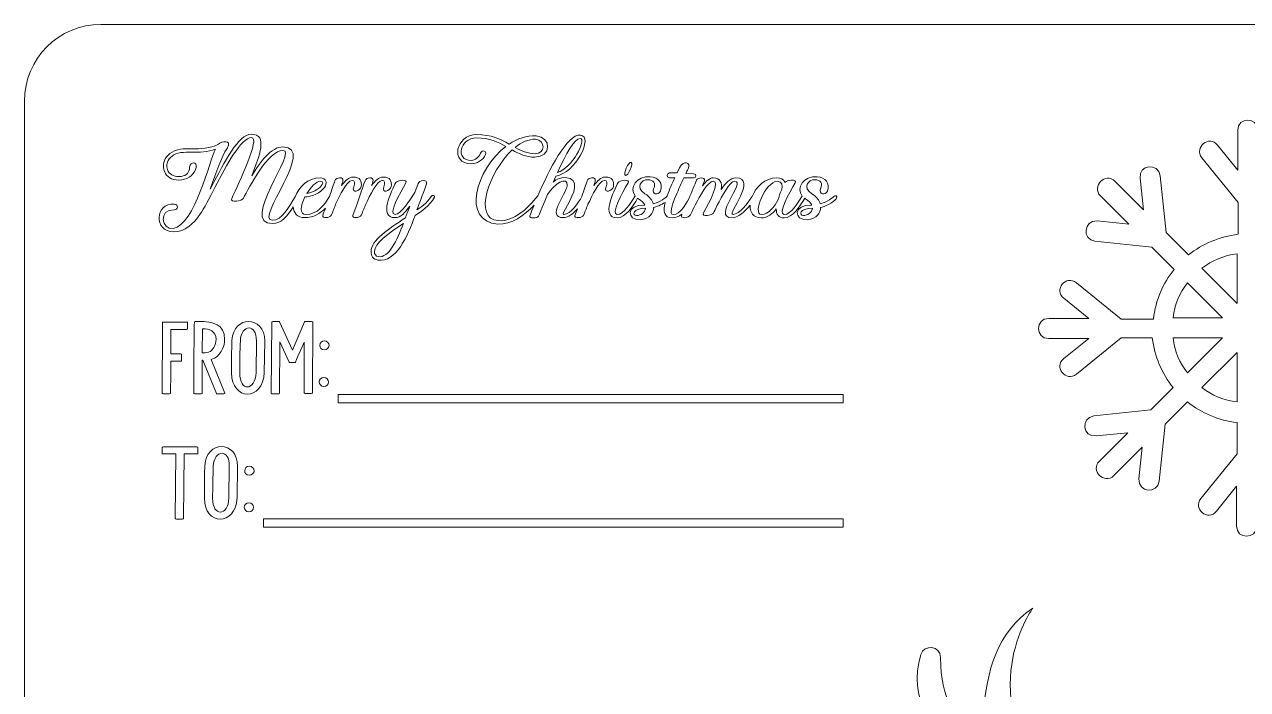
# Model space of a CAD drawing. Header units: inches. Extents: x 21 to 224, y 286 to 439.
# Drawn here: x 21.2 to 122.7, y 383.6 to 438.9 of the extents above; entities that cross this region are included whole.
import ezdxf

# ---------------------------------------------------------------- set-up
doc = ezdxf.new("R2010")
doc.units = ezdxf.units.IN
doc.header["$MEASUREMENT"] = 0
doc.layers.add('_U+0421_U+043B_U+043E_U+0439 1', color=7, linetype='Continuous')

# ---------------------------------------------------------------- blocks, each defined once
blk = doc.blocks.new('block 4')
at = {"layer": '_U+0421_U+043B_U+043E_U+0439 1', "color": 7, "lineweight": 5, "true_color": 0xffffff}
for points, knots in [([(33.55, 421.63), (34.5, 421.63), (35.21, 422.32), (35.72, 423.06), (36.09, 423.59), (36.51, 424.41), (36.97, 425.3), (37.97, 427.21), (39.12, 429.41), (40.02, 429.46), (40.76, 429.48), (38.99, 425.73), (38.38, 424.4), (38.21, 424.04), (39.24, 424.19), (39.35, 424.42), (39.78, 425.32), (41.43, 428.4), (42.63, 428.4), (43.89, 428.4), (38.97, 422.31), (41.76, 422.31), (42.49, 422.31), (43.03, 422.97), (43.48, 423.7), (43.51, 423.2), (43.8, 422.81), (44.44, 422.81), (45.17, 422.81), (45.73, 423.15), (46.15, 423.61), (46.07, 423.38), (45.99, 423.16), (45.93, 423), (45.82, 422.73), (46.53, 422.75), (46.65, 423.03), (46.8, 423.39), (46.9, 423.64), (47, 423.92), (47.35, 424.67), (47.91, 425.86), (48.36, 425.9), (48.62, 425.91), (48.62, 425.69), (48.5, 425.38), (48.3, 424.78), (49.04, 425.01), (49.12, 425.41), (49.19, 425.79), (49.06, 426.22), (48.44, 426.18), (48.09, 426.16), (47.77, 425.86), (47.5, 425.47), (47.53, 425.61), (47.58, 425.75), (47.61, 425.92), (47.67, 426.2), (47.04, 426.17), (46.94, 425.88), (46.85, 425.59), (46.67, 425.09), (46.49, 424.57), (46.1, 423.88), (45.45, 423.06), (44.54, 423.06), (43.98, 423.06), (44.09, 423.81), (44.45, 424.53), (44.94, 424.49), (45.8, 424.92), (46.08, 425.32), (46.32, 425.67), (46.24, 426.12), (45.71, 426.12), (44.71, 426.12), (43.95, 425.35), (43.63, 424.55), (43.17, 423.71), (42.54, 422.59), (41.75, 422.59), (40.22, 422.59), (45.46, 428.69), (42.62, 428.69), (41.68, 428.69), (40.73, 427.46), (40.05, 426.27), (40.64, 427.91), (41.42, 429.74), (40.01, 429.74), (38.92, 429.74), (37.76, 427.41), (36.73, 425.43), (36.73, 425.43), (36.59, 425.17), (36.59, 425.17), (37.14, 426.74), (37.45, 427.7), (38.01, 428.61), (38.44, 429.3), (37.5, 429.16), (37.27, 428.91), (36.54, 428.53), (35.78, 428.53), (35.1, 428.53), (34.75, 428.53), (34.42, 428.53), (34.13, 428.49), (33.39, 428.38), (32.95, 427.98), (32.78, 427.52), (32.72, 427.34), (32.7, 427.16), (32.71, 426.98), (32.72, 426.8), (32.78, 426.63), (32.87, 426.48), (33.1, 426.11), (33.56, 425.86), (34.23, 425.95), (34.8, 426.04), (35.31, 426.43), (35.42, 426.98), (35.52, 427.45), (34.95, 427.53), (34.88, 426.99), (34.85, 426.58), (34.63, 426.29), (34.2, 426.24), (33.66, 426.16), (33.29, 426.35), (33.11, 426.64), (33.04, 426.75), (33.01, 426.88), (32.99, 427.02), (32.98, 427.16), (33, 427.3), (33.05, 427.43), (33.18, 427.79), (33.54, 428.12), (34.15, 428.21), (34.43, 428.25), (34.75, 428.24), (35.08, 428.24), (35.69, 428.24), (36.36, 428.24), (37.02, 428.49), (36.54, 427.6), (35.32, 422.2), (33.5, 421.92), (32.53, 421.76), (32.28, 423.55), (33.59, 423.46), (33.92, 423.44), (33.98, 423.91), (33.62, 423.94), (31.96, 424.07), (31.89, 421.63), (33.55, 421.63)], [0, 0, 0, 0, 1, 1, 1, 2, 2, 2, 3, 3, 3, 4, 4, 4, 5, 5, 5, 6, 6, 6, 7, 7, 7, 8, 8, 8, 9, 9, 9, 10, 10, 10, 11, 11, 11, 12, 12, 12, 13, 13, 13, 14, 14, 14, 15, 15, 15, 16, 16, 16, 17, 17, 17, 18, 18, 18, 19, 19, 19, 20, 20, 20, 21, 21, 21, 22, 22, 22, 23, 23, 23, 24, 24, 24, 25, 25, 25, 26, 26, 26, 27, 27, 27, 28, 28, 28, 29, 29, 29, 30, 30, 30, 31, 31, 31, 32, 32, 32, 33, 33, 33, 34, 34, 34, 35, 35, 35, 36, 36, 36, 37, 37, 37, 38, 38, 38, 39, 39, 39, 40, 40, 40, 41, 41, 41, 42, 42, 42, 43, 43, 43, 44, 44, 44, 45, 45, 45, 46, 46, 46, 47, 47, 47, 48, 48, 48, 49, 49, 49, 50, 50, 50, 51, 51, 51, 52, 52, 52, 53, 53, 53, 53]), ([(45.74, 425.83), (46.05, 425.83), (45.93, 425.57), (45.81, 425.44), (45.57, 425.14), (44.99, 424.87), (44.61, 424.82), (44.94, 425.37), (45.39, 425.83), (45.74, 425.83)], [0, 0, 0, 0, 1, 1, 1, 2, 2, 2, 3, 3, 3, 3])]:
    blk.add_open_spline(points, degree=3, knots=knots, dxfattribs=at)
blk = doc.blocks.new('block 5')
at = {"layer": '_U+0421_U+043B_U+043E_U+0439 1', "color": 7, "lineweight": 5, "true_color": 0xffffff}
for points, knots in [([(51.93, 422.81), (52.41, 422.81), (52.75, 423.23), (53.15, 423.75), (53, 423.36), (52.87, 423), (52.8, 422.8), (51.39, 421.86), (49.93, 420.93), (49.94, 419.98), (49.94, 419.64), (50.1, 419.35), (50.51, 419.29), (52, 419.04), (52.98, 421.25), (53.59, 422.99), (54.12, 423.36), (54.8, 423.75), (55.2, 424.5), (55.28, 424.65), (55.03, 424.73), (54.93, 424.58), (54.58, 424), (54.03, 423.66), (53.75, 423.45), (53.88, 423.84), (54.45, 425.34), (54.54, 425.6), (54.69, 426.04), (53.92, 425.9), (53.84, 425.64), (53.84, 425.64), (53.57, 424.91), (53.57, 424.91), (53.17, 424.27), (52.43, 423.07), (51.93, 423.07), (51.35, 423.07), (52.34, 424.85), (52.83, 425.7), (53.04, 426.05), (52.09, 425.9), (52, 425.73), (51.65, 425.01), (50.53, 422.81), (51.93, 422.81)], [0, 0, 0, 0, 1, 1, 1, 2, 2, 2, 3, 3, 3, 4, 4, 4, 5, 5, 5, 6, 6, 6, 7, 7, 7, 8, 8, 8, 9, 9, 9, 10, 10, 10, 11, 11, 11, 12, 12, 12, 13, 13, 13, 14, 14, 14, 15, 15, 15, 15]), ([(50.56, 419.57), (50.31, 419.61), (50.22, 419.79), (50.22, 419.99), (50.22, 420.68), (51.39, 421.5), (52.63, 422.32), (52.1, 420.91), (51.38, 419.44), (50.56, 419.57)], [0, 0, 0, 0, 1, 1, 1, 2, 2, 2, 3, 3, 3, 3])]:
    blk.add_open_spline(points, degree=3, knots=knots, dxfattribs=at)
blk = doc.blocks.new('block 6')
at = {"layer": '_U+0421_U+043B_U+043E_U+0439 1', "color": 7, "lineweight": 5, "true_color": 0xffffff}
for points, knots in [([(58.25, 427.28), (58.72, 427.28), (59.25, 427.59), (59.45, 428.05), (59.58, 428.37), (59.14, 428.48), (59.02, 428.16), (58.9, 427.83), (58.61, 427.56), (58.26, 427.56), (56.91, 427.56), (57.28, 429.43), (58.7, 429.43), (59.75, 429.43), (60.49, 429.1), (61.14, 428.73), (58.64, 426.83), (57.42, 422.47), (60.46, 422.28), (61.63, 422.21), (62.65, 422.97), (63.47, 423.85), (63.32, 423.49), (63.21, 423.18), (63.13, 422.96), (63.04, 422.7), (63.77, 422.77), (63.85, 422.94), (64, 423.29), (64.27, 423.97), (64.6, 424.74), (65.04, 425.56), (66.32, 426.35), (66.22, 425.48), (66.12, 424.68), (64.44, 422.81), (65.91, 422.81), (66.32, 422.81), (66.74, 423.15), (67.07, 423.55), (67, 423.34), (66.93, 423.15), (66.87, 423), (66.77, 422.73), (67.48, 422.75), (67.6, 423.03), (67.74, 423.39), (67.84, 423.64), (67.95, 423.92), (68.3, 424.67), (68.86, 425.86), (69.31, 425.9), (69.56, 425.91), (69.56, 425.69), (69.45, 425.38), (69.24, 424.78), (69.98, 425.01), (70.06, 425.41), (70.13, 425.79), (70, 426.22), (69.38, 426.18), (69.03, 426.16), (68.71, 425.86), (68.44, 425.47), (68.48, 425.61), (68.53, 425.75), (68.56, 425.92), (68.62, 426.2), (67.98, 426.17), (67.89, 425.88), (67.79, 425.59), (67.62, 425.09), (67.44, 424.57), (67.15, 424.05), (66.51, 423.07), (65.95, 423.07), (65.65, 423.07), (66.75, 424.41), (66.84, 425.32), (66.96, 426.32), (65.57, 426.33), (65.05, 425.76), (65.05, 425.76), (65.27, 426.26), (65.27, 426.26), (66.91, 426.48), (68.44, 429.57), (67.33, 429.67), (66.23, 429.77), (64.69, 426.73), (63.79, 424.61), (63.78, 424.61), (63.78, 424.61), (63.78, 424.61), (62.95, 423.6), (61.83, 422.48), (60.5, 422.56), (58.39, 422.69), (59.71, 426.64), (61.66, 428.43), (62.24, 428.11), (62.8, 427.83), (63.55, 427.83), (64.89, 427.83), (64.98, 429.51), (63.64, 429.6), (62.85, 429.64), (62.08, 429.38), (61.4, 428.92), (60.69, 429.32), (59.9, 429.71), (58.73, 429.71), (56.94, 429.71), (56.49, 427.28), (58.25, 427.28)], [0, 0, 0, 0, 1, 1, 1, 2, 2, 2, 3, 3, 3, 4, 4, 4, 5, 5, 5, 6, 6, 6, 7, 7, 7, 8, 8, 8, 9, 9, 9, 10, 10, 10, 11, 11, 11, 12, 12, 12, 13, 13, 13, 14, 14, 14, 15, 15, 15, 16, 16, 16, 17, 17, 17, 18, 18, 18, 19, 19, 19, 20, 20, 20, 21, 21, 21, 22, 22, 22, 23, 23, 23, 24, 24, 24, 25, 25, 25, 26, 26, 26, 27, 27, 27, 28, 28, 28, 29, 29, 29, 30, 30, 30, 31, 31, 31, 32, 32, 32, 33, 33, 33, 34, 34, 34, 35, 35, 35, 36, 36, 36, 37, 37, 37, 38, 38, 38, 38]), ([(63.59, 429.32), (64.44, 429.25), (64.43, 428.12), (63.57, 428.12), (62.93, 428.12), (62.42, 428.35), (61.9, 428.64), (62.44, 429.08), (63.03, 429.34), (63.59, 429.32)], [0, 0, 0, 0, 1, 1, 1, 2, 2, 2, 3, 3, 3, 3]), ([(67.3, 429.39), (67.88, 429.33), (66.64, 426.87), (65.41, 426.57), (66.1, 428.06), (66.86, 429.42), (67.3, 429.39)], [0, 0, 0, 0, 1, 1, 1, 2, 2, 2, 2])]:
    blk.add_open_spline(points, degree=3, knots=knots, dxfattribs=at)
blk = doc.blocks.new('block 7')
at = {"layer": '_U+0421_U+043B_U+043E_U+0439 1', "color": 7, "lineweight": 5, "true_color": 0xffffff}
for points, knots in [([(70.38, 422.79), (71.04, 422.79), (71.69, 423.73), (72.07, 424.42), (72.09, 424.4), (72.11, 424.39), (72.14, 424.37), (72.42, 424.2), (72.59, 424.02), (72.67, 423.86), (71.06, 423.91), (71.18, 422.56), (72.28, 422.64), (73.13, 422.69), (73.37, 423.23), (73.4, 423.66), (73.61, 423.7), (74.03, 423.86), (74.35, 424.08), (74.17, 423.36), (74.25, 422.79), (74.94, 422.79), (75.24, 422.79), (75.5, 422.91), (75.74, 423.09), (75.73, 423.08), (75.73, 423.07), (75.73, 423.07), (75.54, 422.67), (76.32, 422.77), (76.45, 423.04), (76.61, 423.36), (76.73, 423.62), (76.85, 423.86), (77.24, 424.58), (77.88, 425.83), (78.35, 425.83), (78.93, 425.83), (78.04, 424.06), (77.54, 423.21), (77.33, 422.85), (78.28, 423), (78.37, 423.18), (78.45, 423.34), (78.57, 423.58), (78.68, 423.84), (79.09, 424.56), (79.67, 425.83), (80.14, 425.83), (81.11, 425.83), (78.19, 422.8), (79.91, 422.8), (80.4, 422.8), (80.98, 423.31), (81.41, 423.85), (81.39, 423.26), (81.67, 422.79), (82.34, 422.79), (82.85, 422.79), (83.28, 423.14), (83.58, 423.53), (83.58, 423.1), (83.75, 422.79), (84.25, 422.79), (84.91, 422.79), (85.55, 423.73), (85.94, 424.42), (85.96, 424.4), (85.98, 424.39), (86, 424.37), (86.28, 424.2), (86.45, 424.02), (86.53, 423.86), (84.93, 423.91), (85.05, 422.56), (86.14, 422.64), (87, 422.69), (87.24, 423.23), (87.26, 423.66), (87.56, 423.72), (88.3, 424.03), (88.56, 424.38), (88.73, 424.63), (88.45, 424.7), (88.36, 424.58), (88.19, 424.35), (87.46, 423.98), (87.23, 423.95), (87.14, 424.24), (86.97, 424.54), (86.53, 424.8), (85.7, 425.31), (86.26, 425.98), (86.79, 425.96), (87.27, 425.96), (87.47, 425.67), (87.26, 425.2), (87.07, 424.79), (87.66, 424.6), (87.83, 425.02), (88.08, 425.7), (87.65, 426.15), (86.98, 426.21), (85.86, 426.32), (85.19, 425.27), (85.73, 424.6), (85.72, 424.6), (85.72, 424.59), (85.71, 424.58), (85.36, 424.02), (84.8, 423.07), (84.25, 423.07), (83.66, 423.07), (84.66, 424.87), (85.16, 425.71), (85.36, 426.05), (84.4, 425.9), (84.33, 425.76), (84.33, 425.76), (84.31, 425.7), (84.31, 425.7), (84.2, 426), (83.95, 426.12), (83.64, 426.12), (82.63, 426.12), (81.88, 425.36), (81.57, 424.56), (81.21, 424), (80.53, 423.08), (79.99, 423.08), (79.48, 423.08), (82.06, 426.12), (80.23, 426.12), (79.79, 426.12), (79.37, 425.68), (79.02, 425.15), (79.09, 425.69), (78.95, 426.12), (78.35, 426.12), (78.07, 426.12), (77.76, 425.83), (77.47, 425.45), (77.47, 425.45), (77.61, 425.86), (77.61, 425.86), (77.74, 426.2), (77.06, 426.17), (76.96, 425.91), (76.83, 425.58), (76.57, 424.98), (76.31, 424.38), (76.06, 423.88), (75.6, 423.07), (75.02, 423.07), (74.68, 423.07), (74.91, 423.83), (75.27, 424.67), (75.48, 425.18), (75.68, 425.62), (75.91, 426.13), (75.91, 426.13), (76.7, 426.13), (76.7, 426.13), (76.98, 426.04), (77, 426.45), (76.7, 426.45), (76.7, 426.45), (76.08, 426.49), (76.08, 426.49), (76.21, 426.77), (76.24, 426.81), (76.26, 426.86), (76.54, 427.41), (75.9, 427.65), (75.54, 426.94), (75.54, 426.94), (75.36, 426.54), (75.36, 426.54), (75.36, 426.54), (75.35, 426.53), (75.35, 426.53), (75.35, 426.53), (74.73, 426.52), (74.73, 426.52), (74.45, 426.52), (74.43, 426.13), (74.72, 426.13), (74.72, 426.13), (75.16, 426.13), (75.16, 426.13), (74.93, 425.64), (74.72, 425.17), (74.54, 424.67), (74.53, 424.64), (74.52, 424.62), (74.51, 424.59), (74.5, 424.59), (74.5, 424.58), (74.5, 424.58), (74.32, 424.35), (73.6, 423.98), (73.36, 423.95), (73.27, 424.24), (73.11, 424.54), (72.67, 424.8), (71.84, 425.31), (72.39, 425.98), (72.93, 425.96), (73.41, 425.96), (73.61, 425.67), (73.4, 425.2), (73.2, 424.79), (73.79, 424.6), (73.96, 425.02), (74.22, 425.7), (73.79, 426.15), (73.12, 426.21), (72, 426.32), (71.33, 425.27), (71.87, 424.61), (71.86, 424.6), (71.85, 424.59), (71.85, 424.58), (71.49, 424.02), (70.93, 423.07), (70.38, 423.07), (69.8, 423.07), (70.79, 424.85), (71.28, 425.7), (71.49, 426.05), (70.54, 425.9), (70.45, 425.73), (70.1, 425.01), (68.98, 422.79), (70.38, 422.79)], [0, 0, 0, 0, 1, 1, 1, 2, 2, 2, 3, 3, 3, 4, 4, 4, 5, 5, 5, 6, 6, 6, 7, 7, 7, 8, 8, 8, 9, 9, 9, 10, 10, 10, 11, 11, 11, 12, 12, 12, 13, 13, 13, 14, 14, 14, 15, 15, 15, 16, 16, 16, 17, 17, 17, 18, 18, 18, 19, 19, 19, 20, 20, 20, 21, 21, 21, 22, 22, 22, 23, 23, 23, 24, 24, 24, 25, 25, 25, 26, 26, 26, 27, 27, 27, 28, 28, 28, 29, 29, 29, 30, 30, 30, 31, 31, 31, 32, 32, 32, 33, 33, 33, 34, 34, 34, 35, 35, 35, 36, 36, 36, 37, 37, 37, 38, 38, 38, 39, 39, 39, 40, 40, 40, 41, 41, 41, 42, 42, 42, 43, 43, 43, 44, 44, 44, 45, 45, 45, 46, 46, 46, 47, 47, 47, 48, 48, 48, 49, 49, 49, 50, 50, 50, 51, 51, 51, 52, 52, 52, 53, 53, 53, 54, 54, 54, 55, 55, 55, 56, 56, 56, 57, 57, 57, 58, 58, 58, 59, 59, 59, 60, 60, 60, 61, 61, 61, 62, 62, 62, 63, 63, 63, 64, 64, 64, 65, 65, 65, 66, 66, 66, 67, 67, 67, 68, 68, 68, 69, 69, 69, 70, 70, 70, 71, 71, 71, 72, 72, 72, 73, 73, 73, 74, 74, 74, 75, 75, 75, 76, 76, 76, 77, 77, 77, 78, 78, 78, 78]), ([(83.67, 425.83), (84.1, 425.83), (84.1, 425.48), (84.03, 425.15), (83.92, 424.87), (83.8, 424.56), (83.71, 424.26), (83.46, 423.76), (82.96, 423.07), (82.34, 423.07), (81.57, 423.07), (82.69, 425.83), (83.67, 425.83)], [0, 0, 0, 0, 1, 1, 1, 2, 2, 2, 3, 3, 3, 4, 4, 4, 4]), ([(72.73, 423.59), (72.67, 423.22), (72.33, 422.99), (71.97, 422.99), (71.62, 422.99), (71.62, 423.59), (72.73, 423.59)], [0, 0, 0, 0, 1, 1, 1, 2, 2, 2, 2]), ([(86.59, 423.59), (86.53, 423.22), (86.19, 422.99), (85.83, 422.99), (85.48, 422.99), (85.48, 423.59), (86.59, 423.59)], [0, 0, 0, 0, 1, 1, 1, 2, 2, 2, 2])]:
    blk.add_open_spline(points, degree=3, knots=knots, dxfattribs=at)
blk = doc.blocks.new('block 8')
at = {"layer": '_U+0421_U+043B_U+043E_U+0439 1', "color": 7, "lineweight": 5, "true_color": 0xffffff}
for points, knots in [([(37.18, 408.18), (37.18, 408.18), (37.73, 408.18), (37.73, 408.18), (37.8, 408.18), (37.83, 408.21), (37.81, 408.24), (37.81, 408.24), (36.68, 411.04), (36.68, 411.04), (37.39, 411.25), (37.78, 411.99), (37.78, 412.7), (37.78, 413.97), (36.8, 414.19), (35.69, 414.19), (35.6, 414.19), (35.47, 414.19), (35.35, 414.18), (35.31, 414.18), (35.27, 414.16), (35.27, 414.13), (35.25, 412.95), (35.23, 412.09), (35.23, 408.23), (35.23, 408.2), (35.26, 408.18), (35.32, 408.18), (35.32, 408.18), (35.84, 408.18), (35.84, 408.18), (35.89, 408.18), (35.92, 408.2), (35.92, 408.23), (35.92, 409.12), (35.93, 410.05), (35.93, 410.96), (35.93, 410.96), (35.98, 410.96), (35.98, 410.96), (35.98, 410.96), (37.1, 408.21), (37.1, 408.21), (37.11, 408.19), (37.15, 408.18), (37.18, 408.18)], [0, 0, 0, 0, 1, 1, 1, 2, 2, 2, 3, 3, 3, 4, 4, 4, 5, 5, 5, 6, 6, 6, 7, 7, 7, 8, 8, 8, 9, 9, 9, 10, 10, 10, 11, 11, 11, 12, 12, 12, 13, 13, 13, 14, 14, 14, 15, 15, 15, 15]), ([(35.92, 411.57), (35.92, 411.57), (35.95, 413.58), (35.95, 413.58), (36.52, 413.59), (37.08, 413.4), (37.08, 412.68), (37.08, 412.23), (36.8, 411.76), (36.45, 411.63), (36.27, 411.58), (36.09, 411.57), (35.92, 411.57)], [0, 0, 0, 0, 1, 1, 1, 2, 2, 2, 3, 3, 3, 4, 4, 4, 4])]:
    blk.add_open_spline(points, degree=3, knots=knots, dxfattribs=at)
blk = doc.blocks.new('block 9')
at = {"layer": '_U+0421_U+043B_U+043E_U+0439 1', "color": 7, "lineweight": 5, "true_color": 0xffffff}
for points, knots in [([(41.11, 412.55), (41.13, 413.64), (40.45, 414.19), (39.77, 414.19), (39.12, 414.19), (38.45, 413.67), (38.39, 412.62), (38.37, 412.05), (38.36, 411.35), (38.36, 410.69), (38.36, 410.69), (38.36, 409.91), (38.36, 409.91), (38.35, 408.77), (39, 408.16), (39.67, 408.16), (40.34, 408.16), (41.02, 408.75), (41.08, 409.94), (41.08, 409.94), (41.11, 412.55), (41.11, 412.55)], [0, 0, 0, 0, 1, 1, 1, 2, 2, 2, 3, 3, 3, 4, 4, 4, 5, 5, 5, 6, 6, 6, 7, 7, 7, 7]), ([(40.39, 409.94), (40.37, 409.17), (40.02, 408.75), (39.67, 408.75), (39.35, 408.75), (39.04, 409.12), (39.04, 409.91), (39.04, 410.69), (39.05, 411.79), (39.09, 412.58), (39.12, 413.26), (39.47, 413.65), (39.82, 413.65), (40.13, 413.65), (40.43, 413.31), (40.42, 412.58), (40.42, 412.58), (40.39, 409.94), (40.39, 409.94)], [0, 0, 0, 0, 1, 1, 1, 2, 2, 2, 3, 3, 3, 4, 4, 4, 5, 5, 5, 6, 6, 6, 6])]:
    blk.add_open_spline(points, degree=3, knots=knots, dxfattribs=at)
blk = doc.blocks.new('block 10')
at = {"layer": '_U+0421_U+043B_U+043E_U+0439 1', "color": 7, "lineweight": 5, "true_color": 0xffffff}
for points, knots in [([(37.52, 403.79), (36.87, 403.79), (36.2, 403.27), (36.14, 402.21), (36.12, 401.64), (36.11, 400.94), (36.11, 400.29), (36.11, 400.29), (36.11, 399.5), (36.11, 399.5), (36.1, 398.36), (36.75, 397.76), (37.42, 397.76), (38.09, 397.76), (38.77, 398.35), (38.83, 399.53), (38.83, 399.53), (38.86, 402.15), (38.86, 402.15), (38.88, 403.23), (38.2, 403.79), (37.52, 403.79)], [0, 0, 0, 0, 1, 1, 1, 2, 2, 2, 3, 3, 3, 4, 4, 4, 5, 5, 5, 6, 6, 6, 7, 7, 7, 7]), ([(38.14, 399.53), (38.12, 398.76), (37.77, 398.35), (37.42, 398.35), (37.1, 398.35), (36.79, 398.72), (36.79, 399.5), (36.79, 400.28), (36.81, 401.38), (36.84, 402.17), (36.87, 402.85), (37.22, 403.24), (37.57, 403.24), (37.88, 403.24), (38.18, 402.91), (38.17, 402.17), (38.17, 402.17), (38.14, 399.53), (38.14, 399.53)], [0, 0, 0, 0, 1, 1, 1, 2, 2, 2, 3, 3, 3, 4, 4, 4, 5, 5, 5, 6, 6, 6, 6])]:
    blk.add_open_spline(points, degree=3, knots=knots, dxfattribs=at)
blk = doc.blocks.new('block 11')
at = {"layer": '_U+0421_U+043B_U+043E_U+0439 1', "color": 7, "lineweight": 5, "true_color": 0xffffff}
for points, knots in [([(139.15, 414.49), (139.15, 414.49), (135.82, 414.49), (135.82, 414.49), (135.82, 414.49), (137.9, 416.15), (137.9, 416.15), (138.78, 416.85), (137.71, 418.14), (136.83, 417.45), (136.83, 417.45), (133.13, 414.44), (133.13, 414.44), (133.13, 414.44), (130.54, 414.44), (130.54, 414.44), (130.35, 416.01), (129.75, 417.4), (128.83, 418.56), (128.83, 418.56), (130.68, 420.41), (130.68, 420.41), (130.68, 420.41), (135.4, 420.92), (135.4, 420.92), (136.51, 421.06), (136.32, 422.73), (135.21, 422.59), (135.21, 422.59), (132.58, 422.31), (132.58, 422.31), (132.58, 422.31), (134.94, 424.67), (134.94, 424.67), (135.72, 425.46), (134.52, 426.66), (133.73, 425.87), (133.73, 425.87), (131.37, 423.51), (131.37, 423.51), (131.37, 423.51), (131.65, 426.15), (131.65, 426.15), (131.74, 427.26), (130.08, 427.45), (129.98, 426.34), (129.98, 426.34), (129.48, 421.61), (129.48, 421.61), (129.48, 421.61), (127.62, 419.76), (127.62, 419.76), (126.47, 420.69), (125.03, 421.29), (123.5, 421.48), (123.5, 421.48), (123.5, 424.07), (123.5, 424.07), (123.5, 424.07), (126.51, 427.77), (126.51, 427.77), (127.21, 428.65), (125.91, 429.71), (125.22, 428.83), (125.22, 428.83), (123.55, 426.75), (123.55, 426.75), (123.55, 426.75), (123.55, 430.08), (123.55, 430.08), (123.55, 431.19), (121.89, 431.19), (121.89, 430.08), (121.89, 430.08), (121.89, 426.75), (121.89, 426.75), (121.89, 426.75), (120.22, 428.83), (120.22, 428.83), (119.52, 429.71), (118.23, 428.65), (118.92, 427.77), (118.92, 427.77), (121.93, 424.07), (121.93, 424.07), (121.93, 424.07), (121.93, 421.43), (121.93, 421.43), (120.4, 421.24), (118.97, 420.64), (117.81, 419.72), (117.81, 419.72), (115.96, 421.57), (115.96, 421.57), (115.96, 421.57), (115.45, 426.29), (115.45, 426.29), (115.31, 427.4), (113.65, 427.21), (113.79, 426.1), (113.79, 426.1), (114.06, 423.47), (114.06, 423.47), (114.06, 423.47), (111.7, 425.83), (111.7, 425.83), (110.92, 426.61), (109.71, 425.41), (110.5, 424.62), (110.5, 424.62), (112.86, 422.26), (112.86, 422.26), (112.86, 422.26), (110.22, 422.54), (110.22, 422.54), (109.11, 422.63), (108.93, 420.97), (110.04, 420.87), (110.04, 420.87), (114.76, 420.37), (114.76, 420.37), (114.76, 420.37), (116.61, 418.51), (116.61, 418.51), (115.68, 417.36), (115.08, 415.97), (114.9, 414.39), (114.9, 414.39), (112.21, 414.39), (112.21, 414.39), (112.21, 414.39), (108.51, 417.4), (108.51, 417.4), (107.63, 418.1), (106.57, 416.8), (107.45, 416.11), (107.45, 416.11), (109.53, 414.44), (109.53, 414.44), (109.53, 414.44), (106.2, 414.44), (106.2, 414.44), (105.08, 414.44), (105.08, 412.77), (106.2, 412.77), (106.2, 412.77), (109.53, 412.77), (109.53, 412.77), (109.53, 412.77), (107.45, 411.11), (107.45, 411.11), (106.57, 410.41), (107.63, 409.12), (108.51, 409.81), (108.51, 409.81), (112.21, 412.82), (112.21, 412.82), (112.21, 412.82), (114.8, 412.82), (114.8, 412.82), (114.99, 411.29), (115.59, 409.86), (116.52, 408.7), (116.52, 408.7), (114.67, 406.85), (114.67, 406.85), (114.67, 406.85), (109.94, 406.34), (109.94, 406.34), (108.83, 406.2), (109.02, 404.54), (110.13, 404.68), (110.13, 404.68), (112.77, 404.95), (112.77, 404.95), (112.77, 404.95), (110.41, 402.59), (110.41, 402.59), (109.62, 401.81), (110.82, 400.6), (111.61, 401.39), (111.61, 401.39), (113.97, 403.75), (113.97, 403.75), (113.97, 403.75), (113.69, 401.11), (113.69, 401.11), (113.6, 400), (115.27, 399.82), (115.36, 400.93), (115.36, 400.93), (115.87, 405.65), (115.87, 405.65), (115.87, 405.65), (117.72, 407.5), (117.72, 407.5), (118.88, 406.57), (120.31, 405.97), (121.84, 405.79), (121.84, 405.79), (121.84, 403.19), (121.84, 403.19), (121.84, 403.19), (118.83, 399.49), (118.83, 399.49), (118.14, 398.61), (119.43, 397.55), (120.13, 398.43), (120.13, 398.43), (121.79, 400.51), (121.79, 400.51), (121.79, 400.51), (121.79, 397.18), (121.79, 397.18), (121.79, 396.07), (123.46, 396.07), (123.46, 397.18), (123.46, 397.18), (123.46, 400.51), (123.46, 400.51), (123.46, 400.51), (125.12, 398.43), (125.12, 398.43), (125.82, 397.55), (127.11, 398.61), (126.42, 399.49), (126.42, 399.49), (123.41, 403.19), (123.41, 403.19), (123.41, 403.19), (123.41, 405.79), (123.41, 405.79), (124.99, 405.97), (126.37, 406.57), (127.53, 407.5), (127.53, 407.5), (129.38, 405.65), (129.38, 405.65), (129.38, 405.65), (129.89, 400.93), (129.89, 400.93), (130.03, 399.82), (131.7, 400), (131.56, 401.11), (131.56, 401.11), (131.28, 403.75), (131.28, 403.75), (131.28, 403.75), (133.64, 401.39), (133.64, 401.39), (134.43, 400.6), (135.63, 401.81), (134.84, 402.59), (134.84, 402.59), (132.48, 404.95), (132.48, 404.95), (132.48, 404.95), (135.12, 404.68), (135.12, 404.68), (136.23, 404.58), (136.42, 406.25), (135.31, 406.34), (135.31, 406.34), (130.59, 406.85), (130.59, 406.85), (130.59, 406.85), (128.73, 408.7), (128.73, 408.7), (129.66, 409.86), (130.26, 411.29), (130.45, 412.82), (130.45, 412.82), (133.04, 412.82), (133.04, 412.82), (133.04, 412.82), (136.74, 409.81), (136.74, 409.81), (137.62, 409.12), (138.69, 410.41), (137.81, 411.11), (137.81, 411.11), (135.72, 412.77), (135.72, 412.77), (135.72, 412.77), (139.06, 412.77), (139.06, 412.77), (140.26, 412.82), (140.26, 414.49), (139.15, 414.49)], [0, 0, 0, 0, 1, 1, 1, 2, 2, 2, 3, 3, 3, 4, 4, 4, 5, 5, 5, 6, 6, 6, 7, 7, 7, 8, 8, 8, 9, 9, 9, 10, 10, 10, 11, 11, 11, 12, 12, 12, 13, 13, 13, 14, 14, 14, 15, 15, 15, 16, 16, 16, 17, 17, 17, 18, 18, 18, 19, 19, 19, 20, 20, 20, 21, 21, 21, 22, 22, 22, 23, 23, 23, 24, 24, 24, 25, 25, 25, 26, 26, 26, 27, 27, 27, 28, 28, 28, 29, 29, 29, 30, 30, 30, 31, 31, 31, 32, 32, 32, 33, 33, 33, 34, 34, 34, 35, 35, 35, 36, 36, 36, 37, 37, 37, 38, 38, 38, 39, 39, 39, 40, 40, 40, 41, 41, 41, 42, 42, 42, 43, 43, 43, 44, 44, 44, 45, 45, 45, 46, 46, 46, 47, 47, 47, 48, 48, 48, 49, 49, 49, 50, 50, 50, 51, 51, 51, 52, 52, 52, 53, 53, 53, 54, 54, 54, 55, 55, 55, 56, 56, 56, 57, 57, 57, 58, 58, 58, 59, 59, 59, 60, 60, 60, 61, 61, 61, 62, 62, 62, 63, 63, 63, 64, 64, 64, 65, 65, 65, 66, 66, 66, 67, 67, 67, 68, 68, 68, 69, 69, 69, 70, 70, 70, 71, 71, 71, 72, 72, 72, 73, 73, 73, 74, 74, 74, 75, 75, 75, 76, 76, 76, 77, 77, 77, 78, 78, 78, 79, 79, 79, 80, 80, 80, 81, 81, 81, 82, 82, 82, 83, 83, 83, 84, 84, 84, 85, 85, 85, 86, 86, 86, 87, 87, 87, 88, 88, 88, 89, 89, 89, 90, 90, 90, 91, 91, 91, 92, 92, 92, 93, 93, 93, 94, 94, 94, 95, 95, 95, 96, 96, 96, 96]), ([(121.84, 415.69), (121.84, 415.69), (118.92, 418.61), (118.92, 418.61), (119.76, 419.25), (120.73, 419.67), (121.84, 419.81), (121.84, 419.81), (121.84, 415.69), (121.84, 415.69)], [0, 0, 0, 0, 1, 1, 1, 2, 2, 2, 3, 3, 3, 3]), ([(123.5, 419.81), (124.62, 419.67), (125.59, 419.25), (126.42, 418.61), (126.42, 418.61), (123.5, 415.69), (123.5, 415.69), (123.5, 415.69), (123.5, 419.81), (123.5, 419.81)], [0, 0, 0, 0, 1, 1, 1, 2, 2, 2, 3, 3, 3, 3]), ([(117.72, 417.4), (117.72, 417.4), (120.64, 414.49), (120.64, 414.49), (120.64, 414.49), (116.52, 414.49), (116.52, 414.49), (116.66, 415.6), (117.07, 416.57), (117.72, 417.4)], [0, 0, 0, 0, 1, 1, 1, 2, 2, 2, 3, 3, 3, 3]), ([(124.71, 414.49), (124.71, 414.49), (127.62, 417.4), (127.62, 417.4), (128.27, 416.57), (128.69, 415.6), (128.83, 414.49), (128.83, 414.49), (124.71, 414.49), (124.71, 414.49)], [0, 0, 0, 0, 1, 1, 1, 2, 2, 2, 3, 3, 3, 3]), ([(116.52, 412.82), (116.52, 412.82), (120.64, 412.82), (120.64, 412.82), (120.64, 412.82), (117.72, 409.91), (117.72, 409.91), (117.07, 410.74), (116.66, 411.71), (116.52, 412.82)], [0, 0, 0, 0, 1, 1, 1, 2, 2, 2, 3, 3, 3, 3]), ([(127.62, 409.91), (127.62, 409.91), (124.71, 412.82), (124.71, 412.82), (124.71, 412.82), (128.83, 412.82), (128.83, 412.82), (128.69, 411.71), (128.27, 410.74), (127.62, 409.91)], [0, 0, 0, 0, 1, 1, 1, 2, 2, 2, 3, 3, 3, 3]), ([(121.84, 407.5), (120.73, 407.64), (119.76, 408.05), (118.92, 408.7), (118.92, 408.7), (121.84, 411.62), (121.84, 411.62), (121.84, 411.62), (121.84, 407.5), (121.84, 407.5)], [0, 0, 0, 0, 1, 1, 1, 2, 2, 2, 3, 3, 3, 3]), ([(123.5, 407.5), (123.5, 407.5), (123.5, 411.62), (123.5, 411.62), (123.5, 411.62), (126.42, 408.7), (126.42, 408.7), (125.59, 408.05), (124.62, 407.64), (123.5, 407.5)], [0, 0, 0, 0, 1, 1, 1, 2, 2, 2, 3, 3, 3, 3])]:
    blk.add_open_spline(points, degree=3, knots=knots, dxfattribs=at)
blk = doc.blocks.new('block 3')
at = {"layer": '_U+0421_U+043B_U+043E_U+0439 1', "color": 7, "lineweight": 5, "true_color": 0xffffff}
for points in [[(47.22, 408.12), (89.14, 408.12), (89.14, 407.42), (47.22, 407.42), (47.22, 408.12)], [(41.02, 397.8), (89.14, 397.8), (89.14, 397.1), (41.02, 397.1), (41.02, 397.8)]]:
    blk.add_lwpolyline(points, dxfattribs=at)
for points, knots in [([(71.13, 426.93), (71.26, 427.23), (71.45, 427.43), (71.54, 427.39), (71.63, 427.35), (71.59, 427.08), (71.46, 426.79), (71.33, 426.49), (71.15, 426.27), (71.06, 426.32), (70.97, 426.35), (71.01, 426.63), (71.13, 426.93)], [0, 0, 0, 0, 1, 1, 1, 2, 2, 2, 3, 3, 3, 4, 4, 4, 4]), ([(48.42, 423), (48.69, 423.69), (49.23, 425.26), (49.44, 425.88), (49.53, 426.17), (50.17, 426.2), (50.11, 425.92), (50.08, 425.75), (50.03, 425.61), (49.99, 425.47), (50.26, 425.86), (50.58, 426.16), (50.93, 426.18), (51.55, 426.22), (51.68, 425.79), (51.61, 425.41), (51.53, 425.01), (50.79, 424.78), (51, 425.38), (51.11, 425.69), (51.11, 425.91), (50.86, 425.9), (50.41, 425.86), (49.85, 424.67), (49.5, 423.92), (49.39, 423.64), (49.29, 423.39), (49.14, 423.03), (49.03, 422.75), (48.32, 422.73), (48.42, 423)], [0, 0, 0, 0, 1, 1, 1, 2, 2, 2, 3, 3, 3, 4, 4, 4, 5, 5, 5, 6, 6, 6, 7, 7, 7, 8, 8, 8, 9, 9, 9, 10, 10, 10, 10]), ([(33.32, 413.53), (33.32, 413.53), (33.32, 411.49), (33.32, 411.49), (33.32, 411.49), (34.13, 411.49), (34.13, 411.49), (34.19, 411.49), (34.21, 411.47), (34.21, 411.44), (34.21, 411.44), (34.21, 410.92), (34.21, 410.92), (34.21, 410.9), (34.19, 410.88), (34.13, 410.88), (34.13, 410.88), (33.32, 410.88), (33.32, 410.88), (33.32, 409.99), (33.3, 409.12), (33.3, 408.23), (33.3, 408.2), (33.27, 408.18), (33.22, 408.18), (33.22, 408.18), (32.7, 408.18), (32.7, 408.18), (32.64, 408.18), (32.61, 408.2), (32.61, 408.23), (32.61, 408.23), (32.63, 413.81), (32.63, 413.81), (32.63, 413.81), (32.63, 414.11), (32.63, 414.11), (32.63, 414.13), (32.66, 414.14), (32.71, 414.14), (32.71, 414.14), (34.62, 414.14), (34.62, 414.14), (34.66, 414.14), (34.7, 414.13), (34.7, 414.11), (34.7, 414.11), (34.7, 413.58), (34.7, 413.58), (34.7, 413.55), (34.66, 413.53), (34.62, 413.53), (34.62, 413.53), (33.32, 413.53), (33.32, 413.53)], [0, 0, 0, 0, 1, 1, 1, 2, 2, 2, 3, 3, 3, 4, 4, 4, 5, 5, 5, 6, 6, 6, 7, 7, 7, 8, 8, 8, 9, 9, 9, 10, 10, 10, 11, 11, 11, 12, 12, 12, 13, 13, 13, 14, 14, 14, 15, 15, 15, 16, 16, 16, 17, 17, 17, 18, 18, 18, 18]), ([(44.38, 408.25), (44.38, 408.25), (44.4, 412.48), (44.4, 412.48), (44.14, 411.92), (43.9, 411.38), (43.66, 410.81), (43.65, 410.79), (43.61, 410.78), (43.58, 410.78), (43.58, 410.78), (43.21, 410.78), (43.21, 410.78), (43.18, 410.78), (43.14, 410.8), (43.14, 410.81), (43.14, 410.81), (42.36, 412.49), (42.36, 412.49), (42.36, 412.49), (42.34, 408.22), (42.34, 408.22), (42.34, 408.19), (42.29, 408.17), (42.26, 408.17), (42.26, 408.17), (41.74, 408.17), (41.74, 408.17), (41.68, 408.17), (41.65, 408.19), (41.65, 408.22), (41.65, 408.22), (41.69, 414.13), (41.69, 414.13), (41.69, 414.16), (41.74, 414.18), (41.78, 414.18), (41.78, 414.18), (42.27, 414.18), (42.27, 414.18), (42.3, 414.18), (42.34, 414.17), (42.35, 414.15), (42.35, 414.15), (43.41, 411.8), (43.41, 411.8), (43.41, 411.8), (44.41, 414.15), (44.41, 414.15), (44.42, 414.17), (44.46, 414.18), (44.48, 414.18), (44.48, 414.18), (45.01, 414.18), (45.01, 414.18), (45.06, 414.18), (45.1, 414.16), (45.1, 414.13), (45.1, 414.13), (45.07, 408.25), (45.07, 408.25), (45.07, 408.23), (45.02, 408.21), (44.98, 408.21), (44.98, 408.21), (44.46, 408.21), (44.46, 408.21), (44.42, 408.21), (44.38, 408.23), (44.38, 408.25)], [0, 0, 0, 0, 1, 1, 1, 2, 2, 2, 3, 3, 3, 4, 4, 4, 5, 5, 5, 6, 6, 6, 7, 7, 7, 8, 8, 8, 9, 9, 9, 10, 10, 10, 11, 11, 11, 12, 12, 12, 13, 13, 13, 14, 14, 14, 15, 15, 15, 16, 16, 16, 17, 17, 17, 18, 18, 18, 19, 19, 19, 20, 20, 20, 21, 21, 21, 22, 22, 22, 23, 23, 23, 23]), ([(46.45, 412.2), (46.45, 412.02), (46.26, 411.83), (46.07, 411.83), (45.81, 411.83), (45.68, 412.02), (45.68, 412.2), (45.68, 412.42), (45.84, 412.58), (46.07, 412.58), (46.3, 412.58), (46.45, 412.36), (46.45, 412.2)], [0, 0, 0, 0, 1, 1, 1, 2, 2, 2, 3, 3, 3, 4, 4, 4, 4]), ([(46.41, 409.16), (46.41, 408.96), (46.24, 408.79), (46.02, 408.79), (45.79, 408.79), (45.63, 408.99), (45.63, 409.16), (45.63, 409.36), (45.81, 409.54), (46.02, 409.54), (46.26, 409.54), (46.41, 409.34), (46.41, 409.16)], [0, 0, 0, 0, 1, 1, 1, 2, 2, 2, 3, 3, 3, 4, 4, 4, 4]), ([(35.57, 403.73), (35.57, 403.73), (35.57, 403.22), (35.57, 403.22), (35.57, 403.2), (35.54, 403.18), (35.48, 403.18), (35.48, 403.18), (34.42, 403.18), (34.42, 403.18), (34.42, 403.18), (34.36, 397.82), (34.36, 397.82), (34.36, 397.79), (34.32, 397.77), (34.27, 397.77), (34.27, 397.77), (33.78, 397.77), (33.78, 397.77), (33.73, 397.77), (33.69, 397.79), (33.69, 397.82), (33.69, 397.82), (33.72, 403.18), (33.72, 403.18), (33.72, 403.18), (32.7, 403.18), (32.7, 403.18), (32.64, 403.18), (32.61, 403.2), (32.61, 403.22), (32.61, 403.22), (32.61, 403.73), (32.61, 403.73), (32.61, 403.75), (32.64, 403.77), (32.7, 403.77), (32.7, 403.77), (35.48, 403.77), (35.48, 403.77), (35.54, 403.77), (35.57, 403.75), (35.57, 403.73)], [0, 0, 0, 0, 1, 1, 1, 2, 2, 2, 3, 3, 3, 4, 4, 4, 5, 5, 5, 6, 6, 6, 7, 7, 7, 8, 8, 8, 9, 9, 9, 10, 10, 10, 11, 11, 11, 12, 12, 12, 13, 13, 13, 14, 14, 14, 14]), ([(40.23, 401.79), (40.23, 401.61), (40.03, 401.42), (39.84, 401.42), (39.58, 401.42), (39.45, 401.61), (39.45, 401.79), (39.45, 402.02), (39.61, 402.17), (39.84, 402.17), (40.07, 402.17), (40.23, 401.95), (40.23, 401.79)], [0, 0, 0, 0, 1, 1, 1, 2, 2, 2, 3, 3, 3, 4, 4, 4, 4]), ([(40.18, 398.75), (40.18, 398.55), (40.02, 398.38), (39.8, 398.38), (39.57, 398.38), (39.4, 398.59), (39.4, 398.75), (39.4, 398.96), (39.58, 399.13), (39.8, 399.13), (40.03, 399.13), (40.18, 398.94), (40.18, 398.75)], [0, 0, 0, 0, 1, 1, 1, 2, 2, 2, 3, 3, 3, 4, 4, 4, 4])]:
    blk.add_open_spline(points, degree=3, knots=knots, dxfattribs=at)
at = {"layer": '_U+0421_U+043B_U+043E_U+0439 1'}
for name in ['block 11', 'block 4', 'block 6', 'block 7', 'block 5', 'block 8', 'block 9', 'block 10']:
    blk.add_blockref(name, (0, 0), dxfattribs=at)
blk = doc.blocks.new('block 2')
at = {"layer": '_U+0421_U+043B_U+043E_U+0439 1'}
blk.add_blockref('block 3', (0, 0), dxfattribs=at)

msp = doc.modelspace()

# ---------------------------------------------------------------- linework, layer by layer
at = {"layer": '_U+0421_U+043B_U+043E_U+0439 1', "color": 1, "lineweight": 5, "true_color": 0xff0000}
for points, knots in [([(224.37, 432.51), (224.37, 432.51), (224.37, 292.81), (224.37, 292.81), (224.37, 289.3), (221.52, 286.46), (218.02, 286.46), (218.02, 286.46), (27.52, 286.46), (27.52, 286.46), (24.01, 286.46), (21.17, 289.3), (21.17, 292.81), (21.17, 292.81), (21.17, 432.51), (21.17, 432.51), (21.17, 436.01), (24.01, 438.86), (27.52, 438.86), (27.52, 438.86), (218.02, 438.86), (218.02, 438.86), (221.52, 438.86), (224.37, 436.01), (224.37, 432.51)], [0, 0, 0, 0, 1, 1, 1, 2, 2, 2, 3, 3, 3, 4, 4, 4, 5, 5, 5, 6, 6, 6, 7, 7, 7, 8, 8, 8, 8]), ([(85.64, 353.49), (88.05, 353.02), (90.45, 352.32), (92.33, 351.74), (92.53, 351.67), (92.75, 351.69), (92.94, 351.79), (98.62, 354.5), (101.63, 351.13), (111.69, 355.36), (111.89, 355.44), (112.06, 355.6), (112.14, 355.8), (114.97, 362.15), (115.49, 360.08), (113.22, 362.28), (113.11, 362.39), (112.96, 362.47), (112.81, 362.5), (107.47, 363.72), (107.5, 367.73), (108.02, 369.03), (108.56, 370.36), (109.85, 368.31), (111.1, 367.56), (112.4, 366.78), (113.17, 366.46), (113.98, 366.24), (114.44, 366.11), (114.94, 366.39), (115.03, 366.87), (115.03, 366.92), (115.04, 366.97), (115.05, 367.03), (115.14, 367.43), (114.92, 367.84), (114.53, 367.99), (105.98, 371.26), (101.29, 373.24), (100.29, 377.56), (100.24, 377.78), (100.1, 377.98), (99.91, 378.1), (96.39, 380.31), (94.47, 382.79), (95.58, 386.52), (95.85, 387.43), (97.2, 387.23), (97.21, 386.28), (97.29, 382.58), (98.32, 381.71), (99.53, 381.04), (100.06, 380.75), (100.72, 381.11), (100.77, 381.71), (101.05, 385.05), (101.9, 388.44), (104.87, 390.37), (104.98, 390.43), (100.01, 384.14), (105.87, 375.6), (106.27, 375.02), (107.19, 375.15), (107.37, 375.83), (107.49, 376.26), (107.69, 376.03), (107.71, 375.86), (107.97, 372.61), (110.49, 371.79), (112.34, 371.43), (112.94, 371.31), (113.47, 371.85), (113.32, 372.44), (112.76, 374.58), (113.55, 377.49), (113.55, 377.49), (113.55, 377.49), (113.86, 376.99), (113.89, 375.73), (113.92, 374.29), (114.34, 372.89), (115.15, 371.7), (116.07, 370.34), (116.75, 369.59), (117.06, 369.28), (117.18, 369.16), (117.32, 369.08), (117.49, 369.04), (118.19, 368.9), (118.86, 368.86), (119.53, 368.88)], [0, 0, 0, 0, 1, 1, 1, 2, 2, 2, 3, 3, 3, 4, 4, 4, 5, 5, 5, 6, 6, 6, 7, 7, 7, 8, 8, 8, 9, 9, 9, 10, 10, 10, 11, 11, 11, 12, 12, 12, 13, 13, 13, 14, 14, 14, 15, 15, 15, 16, 16, 16, 17, 17, 17, 18, 18, 18, 19, 19, 19, 20, 20, 20, 21, 21, 21, 22, 22, 22, 23, 23, 23, 24, 24, 24, 25, 25, 25, 26, 26, 26, 27, 27, 27, 28, 28, 28, 29, 29, 29, 30, 30, 30, 30]), ([(111.06, 315.74), (110.96, 320.48), (111.09, 326.05), (112.08, 328.96), (112.16, 329.19), (112.33, 329.36), (112.55, 329.46), (113.81, 329.99), (117.93, 333.05), (119.49, 334.35), (122.96, 337.2), (127.05, 340.5), (126.84, 346.72), (126.71, 350.92), (121.99, 357.48), (127.35, 363.12), (127.47, 363.24), (127.62, 363.33), (127.79, 363.36), (132.28, 364.42), (132.26, 367.81), (131.81, 368.92), (131.36, 370.05), (130.25, 368.3), (129.19, 367.66), (127.6, 366.7), (126.95, 366.57), (125.77, 366.3), (125.31, 366.2), (124.86, 366.49), (124.76, 366.95), (124.74, 367.02), (124.73, 367.08), (124.71, 367.15), (124.61, 367.56), (124.83, 367.99), (125.23, 368.14), (133.53, 371.32), (138.09, 373.3), (139.08, 377.56), (139.13, 377.78), (139.26, 377.98), (139.46, 378.1), (142.98, 380.31), (144.9, 382.79), (143.79, 386.52), (143.52, 387.43), (142.17, 387.23), (142.15, 386.28), (142.08, 382.58), (141.05, 381.72), (139.83, 381.04), (139.3, 380.75), (138.65, 381.11), (138.6, 381.71), (138.32, 385.05), (137.46, 388.44), (134.49, 390.37), (134.39, 390.43), (139.35, 384.14), (133.5, 375.6), (133.1, 375.02), (132.18, 375.15), (132, 375.83), (131.88, 376.26), (131.67, 376.03), (131.66, 375.86), (131.4, 372.61), (128.87, 371.79), (127.03, 371.43), (126.43, 371.31), (125.9, 371.85), (126.05, 372.44), (126.61, 374.58), (125.82, 377.49), (125.82, 377.49), (125.82, 377.49), (125.51, 376.99), (125.48, 375.73), (125.45, 374.29), (125.02, 372.89), (124.22, 371.7), (123.59, 370.77), (122.86, 369.85), (122.4, 369.36), (122.27, 369.23), (122.1, 369.15), (121.92, 369.12), (121.25, 369.03), (120.61, 368.94), (119.97, 368.9)], [0, 0, 0, 0, 1, 1, 1, 2, 2, 2, 3, 3, 3, 4, 4, 4, 5, 5, 5, 6, 6, 6, 7, 7, 7, 8, 8, 8, 9, 9, 9, 10, 10, 10, 11, 11, 11, 12, 12, 12, 13, 13, 13, 14, 14, 14, 15, 15, 15, 16, 16, 16, 17, 17, 17, 18, 18, 18, 19, 19, 19, 20, 20, 20, 21, 21, 21, 22, 22, 22, 23, 23, 23, 24, 24, 24, 25, 25, 25, 26, 26, 26, 27, 27, 27, 28, 28, 28, 29, 29, 29, 30, 30, 30, 30])]:
    msp.add_open_spline(points, degree=3, knots=knots, dxfattribs=at)

# ---------------------------------------------------------------- block references
at = {"layer": '_U+0421_U+043B_U+043E_U+0439 1'}
msp.add_blockref('block 2', (0, 0), dxfattribs=at)

doc.saveas('drawing.dxf')
